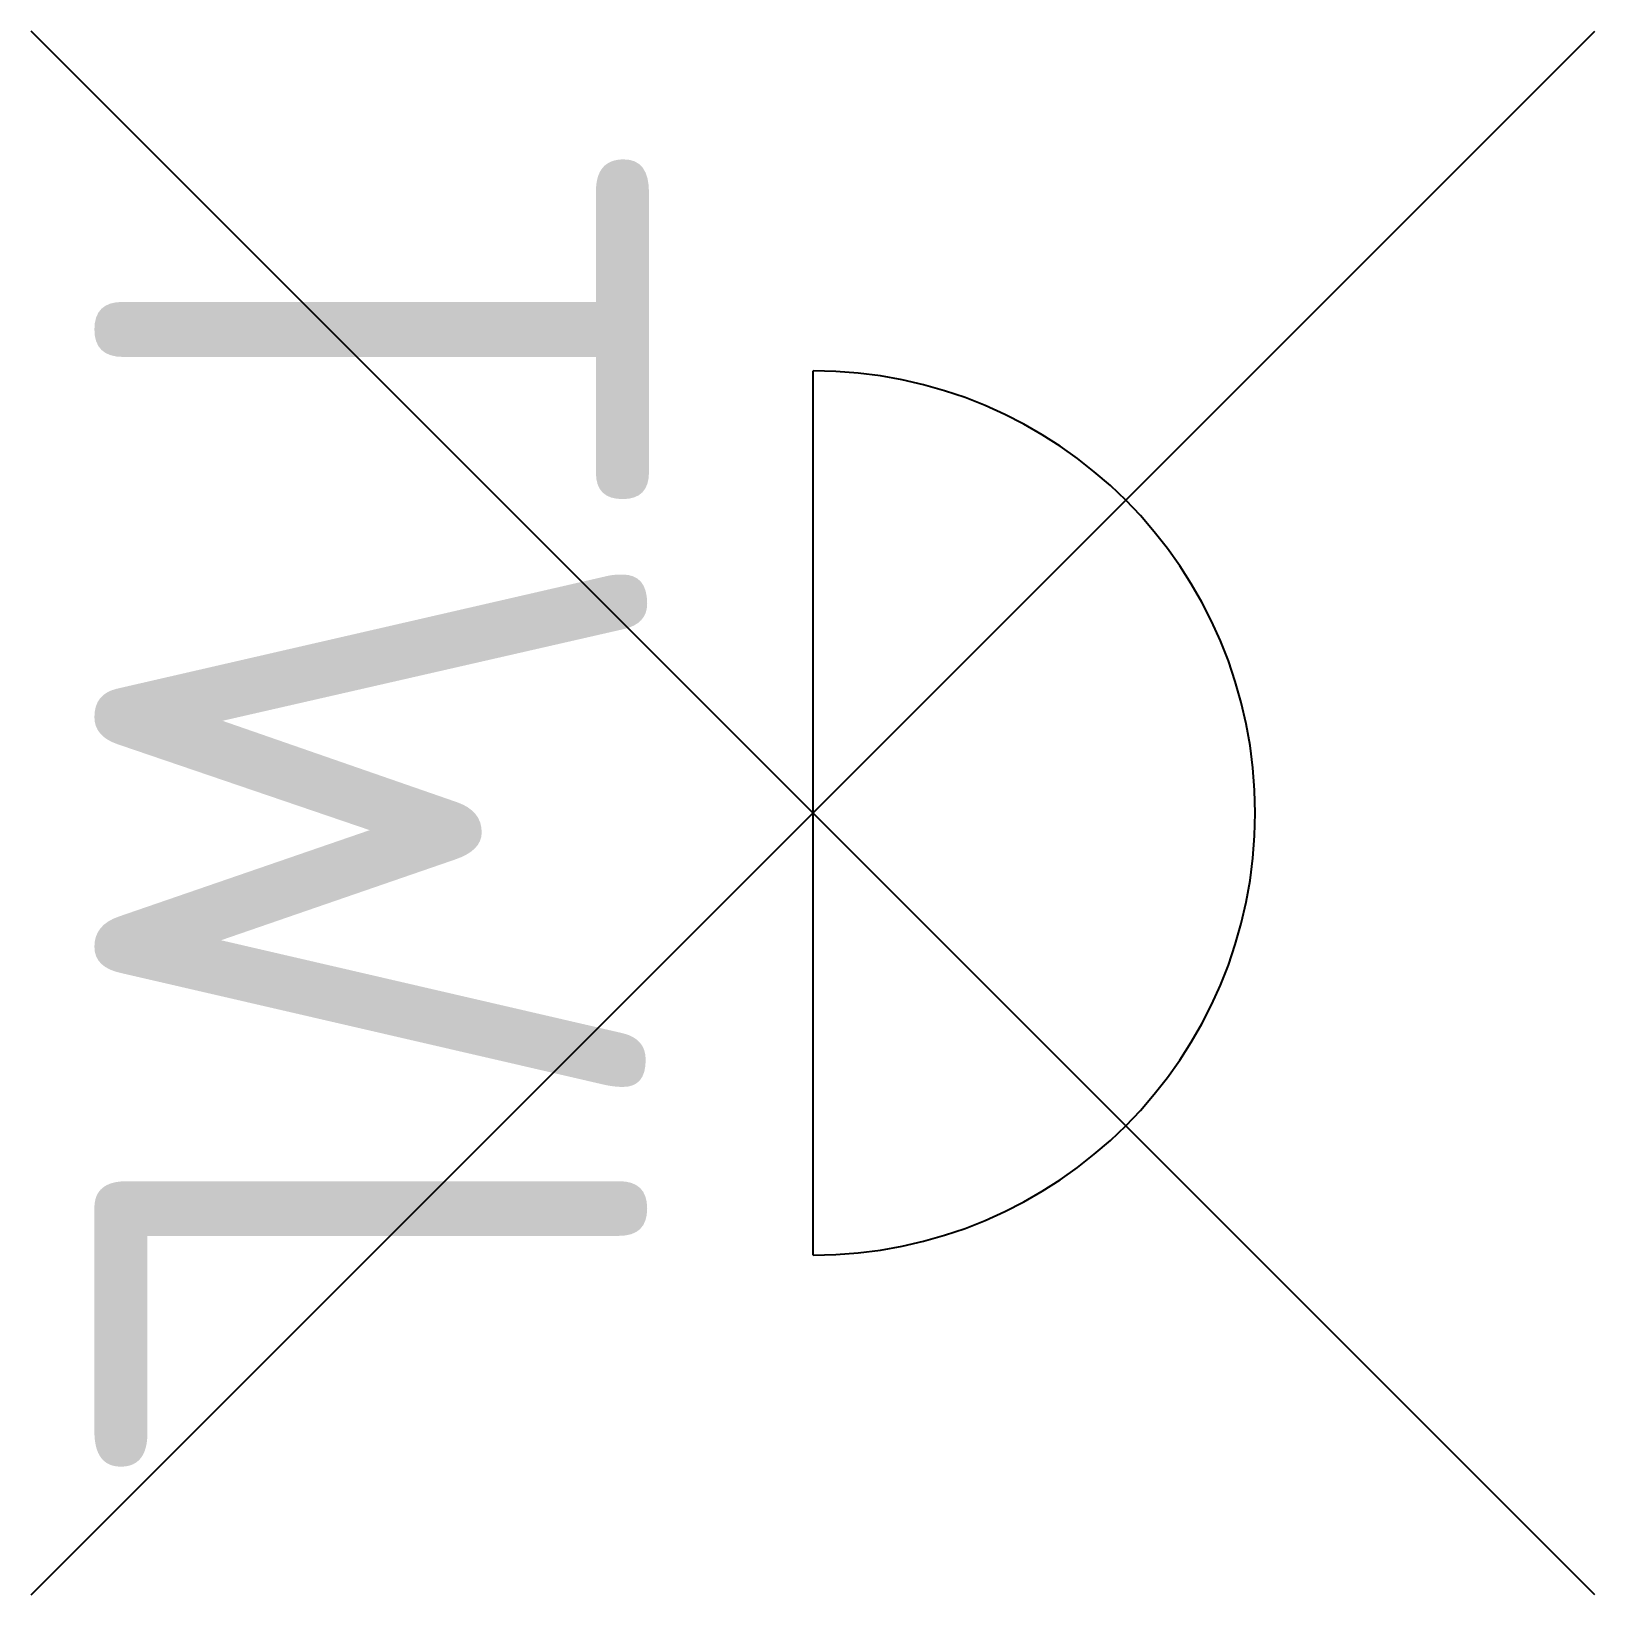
# Model space of a CAD drawing. Header units: metres. Extents: x -1.11 to 0.31, y -0.71 to 0.71.
import ezdxf
from ezdxf.enums import TextEntityAlignment as Align

# ---------------------------------------------------------------- set-up
doc = ezdxf.new("R2010")
doc.units = ezdxf.units.M
doc.styles.add('NLCS-ISO', font='NLCS-ISO.ttf')

msp = doc.modelspace()

# ---------------------------------------------------------------- linework, layer by layer
for p, q in [((-1.1071, -0.7071), (0.3071, 0.7071)), ((0.3071, -0.7071), (-1.1071, 0.7071)), ((-0.4, -0.4), (-0.4, 0.4))]:
    msp.add_line(p, q)
msp.add_arc((-0.4, 0), 0.4, 270, 90)

# ---------------------------------------------------------------- texts
at = {"style": 'NLCS-ISO'}
msp.add_text('TWL', height=0.5, rotation=270, dxfattribs=at).set_placement((-0.55, 0), align=Align.TOP_CENTER)

doc.saveas('drawing.dxf')
